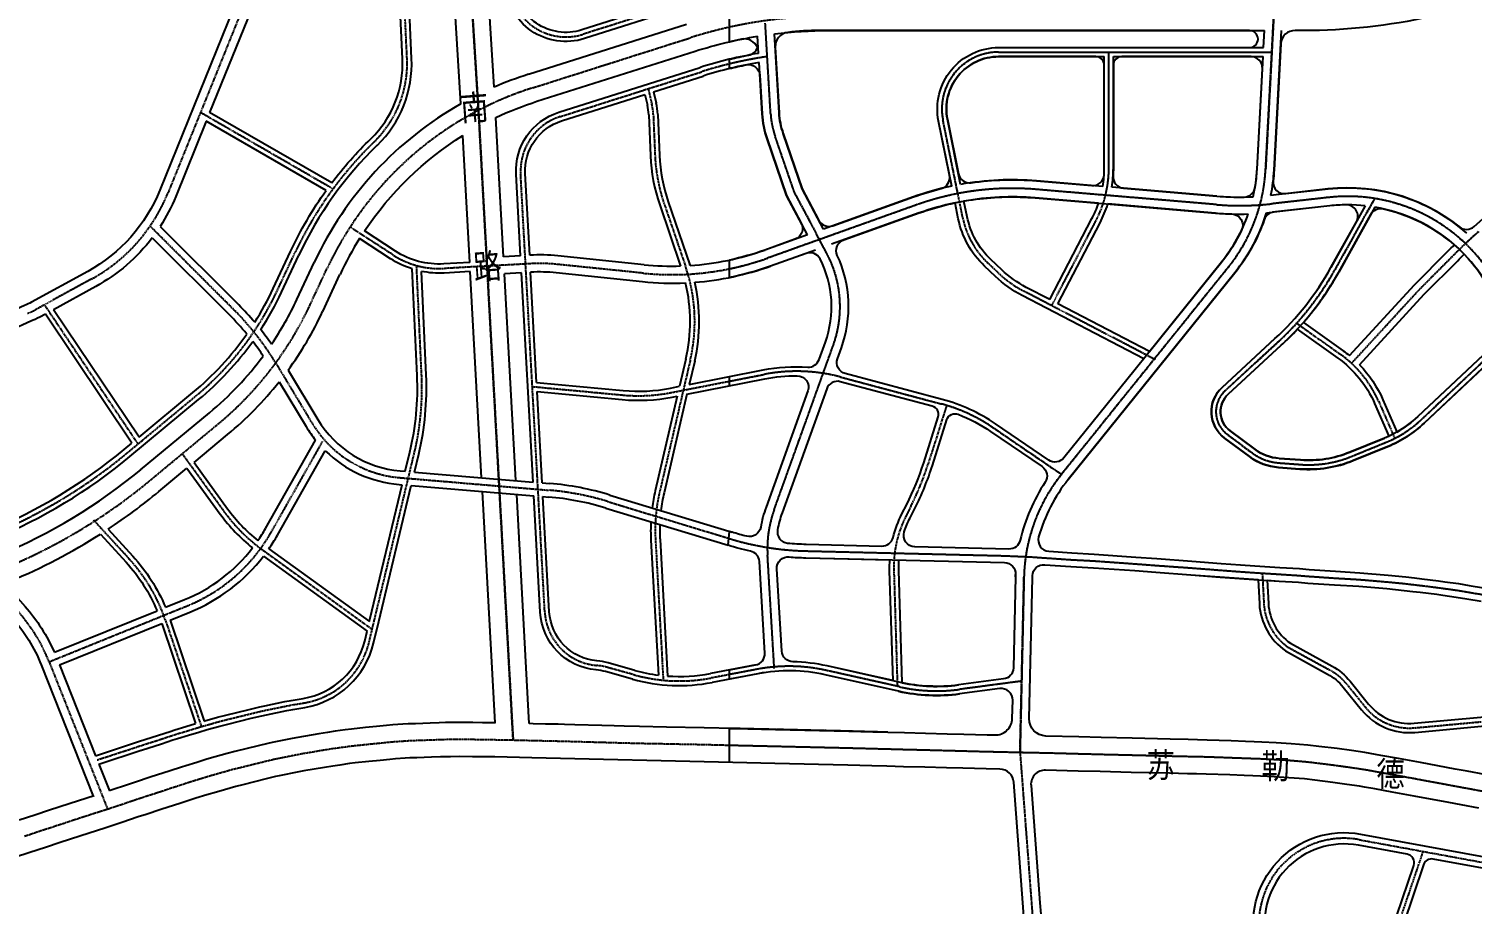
# Model space of a CAD drawing. Header units: millimetres. Extents: x 429861 to 37403537, y 4398138 to 8816131.
# Drawn here: x 442730 to 445273, y 4401367 to 4402909 of the extents above; entities that cross this region are included whole.
import ezdxf

# ---------------------------------------------------------------- set-up
doc = ezdxf.new("R2010")
doc.units = ezdxf.units.MM
doc.linetypes.add('CENTER', pattern=[2, 1.25, -0.25, 0.25, -0.25])
for name, color, linetype in [('中心线', 55, 'CENTER'), ('路名', 21, 'Continuous'), ('路网', 253, 'Continuous')]:
    doc.layers.add(name, color=color, linetype=linetype)
doc.styles.add('HZ', font='rs.shx', dxfattribs={"width": 0.8, "bigfont": 'hztxt.shx'})

msp = doc.modelspace()

# ---------------------------------------------------------------- linework, layer by layer
at = {"layer": '中心线'}
for p, q in [((443523, 4402753.8), (443445.2, 4404009.8)), ((443445.4, 4404007.5), (443523, 4402753.8)), ((443396.5, 4402856.2), (443383, 4403146.6)), ((443134.8, 4403014.2), (442975.1, 4402619.1)), ((444908.8, 4402660.9), (444926.7, 4402998.8)), ((443877.4, 4402953.3), (443706.6, 4402899.2)), ((444036.9, 4402759.8), (444027.5, 4402919)), ((443617.9, 4402804.9), (443896.4, 4402893.3)), ((444438.5, 4402867.8), (444919.7, 4402867.8)), ((444632.6, 4402663.2), (444632.6, 4402867.8)), ((443666.2, 4402754.1), (443915.5, 4402833.2)), ((443821.3, 4402803.3), (443827.6, 4402776.3)), ((443266, 4402626.8), (443032.6, 4402761.4)), ((443583.4, 4401655.7), (443523, 4402753.8)), ((443523, 4402753.8), (443583.4, 4401655.7)), ((443830.2, 4402757.8), (443833.3, 4402685.6)), ((444375.3, 4402576), (444340.5, 4402747.9)), ((444078.7, 4402621.2), (444044.8, 4402719.9)), ((443605.3, 4402494.6), (443596.6, 4402653.3)), ((444821.6, 4402599.3), (444504, 4402626)), ((443849.1, 4402601.5), (443887.1, 4402490.4)), ((444293.8, 4402598.7), (444031.6, 4402505)), ((444135.9, 4402513.3), (444078.7, 4402621.2)), ((445020.3, 4402611.9), (444919.2, 4402600.6)), ((445100.7, 4402610), (445030.8, 4402484.4)), ((442944, 4402561.4), (443091.5, 4402414.1)), ((443371.7, 4402510.7), (443296.1, 4402559.7)), ((444532.1, 4402421.2), (444610.1, 4402570.9)), ((443168.2, 4402448.3), (443198.7, 4402513.6)), ((444438.4, 4402478.6), (444419.2, 4402496.8)), ((445179.6, 4402449.6), (445238.5, 4402508.8)), ((443225.2, 4402421.6), (443255.7, 4402486.9)), ((443422.2, 4402298.7), (443413.3, 4402491.9)), ((443537.4, 4402490.9), (443461.6, 4402486.7)), ((443613.7, 4402495.1), (443537.4, 4402490.9)), ((443627.2, 4402097.9), (443605.3, 4402494.6)), ((443812.6, 4402478.5), (443660.8, 4402494)), ((444549.5, 4402124.5), (444842.8, 4402488.6)), ((442841.2, 4402468.5), (442742.2, 4402414.2)), ((444715.1, 4402325.9), (444483.6, 4402446.4)), ((445060.1, 4402319.7), (445179.6, 4402449.6)), ((442922.7, 4402177.9), (442758, 4402422.9)), ((445182.7, 4402220.2), (445373.6, 4402399.8)), ((444963.5, 4402390.4), (445040.7, 4402335.4)), ((444042.9, 4402061.3), (444147.4, 4402351.9)), ((444930.7, 4402357.3), (444837.4, 4402271.3)), ((443166.2, 4402318.6), (443229.1, 4402214.4)), ((443895.4, 4402325.5), (443841.4, 4402093.3)), ((443861.9, 4402268.2), (444025.1, 4402300.1)), ((444160, 4402295.6), (444337.1, 4402248.4)), ((443617.2, 4402278.8), (443776.3, 4402263.9)), ((442903.1, 4402161.6), (443024.2, 4402262)), ((444347, 4402245.6), (444314.2, 4402142.2)), ((445108.1, 4402252.4), (445136.2, 4402187.6)), ((442943.3, 4402113.1), (443064.4, 4402213.5)), ((444428.8, 4402206.4), (444549.3, 4402124.2)), ((444841.4, 4402194.4), (444884.9, 4402162)), ((443157.7, 4402022.9), (443247.8, 4402182)), ((445060.3, 4402155.9), (445121.3, 4402180.8)), ((443000.4, 4402160.5), (443074, 4402058.9)), ((443338.8, 4401866.6), (443409.3, 4402161.6)), ((444932, 4402144.4), (444969.7, 4402141.6)), ((443383.6, 4402118.4), (443646.6, 4402096.2)), ((443639.1, 4401881.9), (443627.2, 4402097.9)), ((443750.4, 4402076.3), (443965.4, 4402010.8)), ((444283.8, 4402067.7), (444275.4, 4402051)), ((442844, 4402044.1), (442907.5, 4401974.8)), ((443141.1, 4401991.9), (443335.2, 4401851.5)), ((443834.1, 4402008.7), (443847.8, 4401761.6)), ((444099, 4401989.3), (444450.7, 4401980.8)), ((444043.4, 4401782.3), (444031.5, 4401981.6)), ((444450.7, 4401980.8), (444459.8, 4401980.4)), ((444459.8, 4401980.4), (444473.3, 4401979.8)), ((444473.3, 4401979.8), (444500.6, 4401978.5)), ((444500.6, 4401978.5), (444515.4, 4401977.4)), ((444515.4, 4401977.4), (444566.6, 4401973.9)), ((444566.6, 4401973.9), (444606.3, 4401971.8)), ((444606.3, 4401971.8), (444679.2, 4401966.6)), ((444679.2, 4401966.6), (444716.2, 4401963.8)), ((444716.2, 4401963.8), (444778.2, 4401959.4)), ((444254, 4401954.7), (444260.2, 4401750.6)), ((444476.2, 4401634.2), (444483.2, 4401943.1)), ((444778.2, 4401959.4), (444829.8, 4401955.4)), ((444829.8, 4401955.4), (444863.5, 4401952.9)), ((444863.5, 4401952.9), (444888.9, 4401951.1)), ((444888.9, 4401951.1), (444933.4, 4401948.3)), ((444902.8, 4401950.3), (444905.8, 4401896.3)), ((444933.4, 4401948.3), (444967.4, 4401946.1)), ((444967.4, 4401946.1), (444984.3, 4401944.7)), ((444984.3, 4401944.7), (445031, 4401941.5)), ((445031, 4401941.5), (445073.7, 4401939)), ((445073.7, 4401939), (445123.6, 4401934.8)), ((445123.6, 4401934.8), (445154.3, 4401931.8)), ((445154.3, 4401931.8), (445169.4, 4401930)), ((445169.4, 4401930), (445182.3, 4401928.5)), ((445182.3, 4401928.5), (445211.8, 4401924.8)), ((445211.8, 4401924.8), (445222.9, 4401923.3)), ((445222.9, 4401923.3), (445246.5, 4401920)), ((445246.5, 4401920), (445265.3, 4401916.9)), ((445265.3, 4401916.9), (445290.3, 4401912.6)), ((442766, 4401794.1), (443009.3, 4401892.7)), ((442970.6, 4401868.2), (443034.2, 4401680)), ((443329.7, 4401828.7), (443338.8, 4401866.6)), ((444948.2, 4401820), (445022, 4401779.5)), ((442766, 4401794.1), (442869.1, 4401534.4)), ((443795.8, 4401771.3), (443748.4, 4401784.5)), ((444013.1, 4401780.9), (443932.4, 4401765.6)), ((444264, 4401750.1), (444134.7, 4401779)), ((444479, 4401760), (444368.8, 4401745.4)), ((445051.6, 4401754.7), (445084.1, 4401714.5)), ((443138.7, 4401707), (443147.4, 4401708.8)), ((443147.4, 4401708.8), (443182.9, 4401716.1)), ((443182.9, 4401716.1), (443193.8, 4401718.1)), ((443193.8, 4401718.1), (443215, 4401721.7)), ((443042.3, 4401682.3), (443064.4, 4401688.6)), ((443064.4, 4401688.6), (443079.1, 4401692.3)), ((443079.1, 4401692.3), (443120.2, 4401702.4)), ((443120.2, 4401702.4), (443138.7, 4401707)), ((445171, 4401677.8), (445288.5, 4401688.5)), ((442926.1, 4401645.9), (442961.5, 4401657.4)), ((442961.5, 4401657.4), (442981.7, 4401664)), ((442981.7, 4401664), (442990, 4401666.6)), ((442990, 4401666.6), (443009.1, 4401672.4)), ((443009.1, 4401672.4), (443027.2, 4401678)), ((443027.2, 4401678), (443042.3, 4401682.3)), ((442850.7, 4401621.3), (442926, 4401645.9)), ((443246.2, 4401637.7), (443209.3, 4401631.5)), ((443261.2, 4401640.2), (443246.2, 4401637.7)), ((443273.8, 4401642), (443261.2, 4401640.2)), ((443291.4, 4401644.4), (443273.8, 4401642)), ((443301.9, 4401645.7), (443291.4, 4401644.4)), ((443326.4, 4401648.2), (443301.9, 4401645.7)), ((443345.9, 4401650.2), (443326.4, 4401648.2)), ((443363.3, 4401651.9), (443345.9, 4401650.2)), ((443373.8, 4401652.9), (443363.3, 4401651.9)), ((443391.1, 4401654.1), (443373.8, 4401652.9)), ((443399.8, 4401654.7), (443391.1, 4401654.1)), ((443412.4, 4401655.2), (443399.8, 4401654.7)), ((443438.5, 4401656.1), (443412.4, 4401655.2)), ((443454.3, 4401656.6), (443438.5, 4401656.1)), ((443464.7, 4401657), (443454.3, 4401656.6)), ((443473.1, 4401657), (443464.7, 4401657)), ((443488.8, 4401657.1), (443473.1, 4401657)), ((443512.1, 4401657), (443488.8, 4401657.1)), ((443529.1, 4401656.8), (443512.1, 4401657)), ((443551.9, 4401656.4), (443529.1, 4401656.8)), ((443583.4, 4401655.8), (443551.9, 4401656.4)), ((443618.2, 4401655), (443583.4, 4401655.8)), ((443639.7, 4401654.5), (443618.2, 4401655)), ((443661.8, 4401654), (443639.7, 4401654.5)), ((443673, 4401653.7), (443661.8, 4401654)), ((443691.4, 4401653.2), (443673, 4401653.7)), ((443739, 4401651.9), (443691.4, 4401653.2)), ((443760.6, 4401651.3), (443739, 4401651.9)), ((443778.2, 4401650.8), (443760.6, 4401651.3)), ((443805.1, 4401650.1), (443778.2, 4401650.8)), ((443853.3, 4401649.2), (443805.1, 4401650.1)), ((443919, 4401647.9), (443853.3, 4401649.2)), ((443971.3, 4401646.6), (443919, 4401647.9)), ((444044.9, 4401644.9), (443971.3, 4401646.6)), ((444173.7, 4401641.9), (444044.9, 4401644.9)), ((444216.2, 4401640.8), (444173.7, 4401641.9)), ((444242.7, 4401640.1), (444216.2, 4401640.8)), ((444271.8, 4401639.3), (444242.7, 4401640.1)), ((444309.1, 4401638.4), (444271.8, 4401639.3)), ((444347.3, 4401637.4), (444309.1, 4401638.4)), ((444376.4, 4401636.6), (444347.3, 4401637.4)), ((444417.3, 4401635.5), (444376.4, 4401636.6)), ((444476.2, 4401634.2), (444417.3, 4401635.5)), ((444496.6, 4401633.7), (444476.2, 4401634.2)), ((444521.4, 4401633.3), (444496.6, 4401633.7)), ((444579.3, 4401631.7), (444521.4, 4401633.3)), ((443100.2, 4401606.8), (443087.1, 4401603.6)), ((443141.3, 4401617), (443100.2, 4401606.8)), ((443158.1, 4401621.1), (443141.3, 4401617)), ((443165.1, 4401622.6), (443158.1, 4401621.1)), ((443200, 4401629.7), (443165.1, 4401622.6)), ((443209.3, 4401631.5), (443200, 4401629.7)), ((444618.2, 4401630.7), (444579.3, 4401631.7)), ((444672.9, 4401629.4), (444618.2, 4401630.7)), ((444740.2, 4401627.7), (444672.9, 4401629.4)), ((444771.8, 4401627), (444740.2, 4401627.7)), ((444787.9, 4401626.8), (444771.8, 4401627)), ((444805.1, 4401626.3), (444787.9, 4401626.8)), ((444846.8, 4401624.8), (444805.1, 4401626.3)), ((444872.4, 4401623.9), (444846.8, 4401624.8)), ((444887.4, 4401623.3), (444872.4, 4401623.9)), ((444900.9, 4401622.9), (444887.4, 4401623.3)), ((444925.7, 4401621.6), (444900.9, 4401622.9)), ((444951.7, 4401620), (444925.7, 4401621.6)), ((444980.3, 4401617.6), (444951.7, 4401620)), ((444999, 4401615.4), (444980.3, 4401617.6)), ((445031, 4401611.4), (444999, 4401615.4)), ((445055.9, 4401608), (445031, 4401611.4)), ((445078.7, 4401604.7), (445055.9, 4401608)), ((443015.9, 4401582.5), (443008.2, 4401580.1)), ((443034.9, 4401588.3), (443015.9, 4401582.5)), ((443052.2, 4401593.6), (443034.9, 4401588.3)), ((443066.5, 4401597.7), (443052.2, 4401593.6)), ((443087.1, 4401603.6), (443066.5, 4401597.7)), ((445087.9, 4401603.1), (445078.7, 4401604.7)), ((445106.3, 4401599.8), (445087.9, 4401603.1)), ((445137.4, 4401594.3), (445106.3, 4401599.8)), ((445176.1, 4401587.1), (445137.4, 4401594.3)), ((445237.3, 4401575.7), (445176.2, 4401587.1)), ((442953.3, 4401562.2), (442927.7, 4401553.8)), ((442988.7, 4401573.8), (442953.3, 4401562.2)), ((443008.2, 4401580.1), (442988.7, 4401573.8)), ((445258.6, 4401571.8), (445237.3, 4401575.7)), ((445289.8, 4401566), (445258.6, 4401571.8)), ((442885, 4401539.5), (442854.8, 4401529.8)), ((442913.7, 4401549.2), (442885, 4401539.5)), ((442927.7, 4401553.8), (442913.7, 4401549.2)), ((442810.9, 4401515.6), (442776.2, 4401504.2)), ((442827.2, 4401520.9), (442810.9, 4401515.6)), ((442854.8, 4401529.8), (442827.2, 4401520.9)), ((442750.2, 4401495.7), (442722.5, 4401486.5)), ((442776.2, 4401504.2), (442750.2, 4401495.7))]:
    msp.add_line(p, q, dxfattribs=at)
at = {"layer": '中心线', "ltscale": 2}
for p, q in [((444926.7, 4402998.8), (444908.8, 4402660.9)), ((444036.9, 4402759.8), (444027.5, 4402919)), ((444438.5, 4402867.8), (444919.7, 4402867.8)), ((444632.6, 4402663.2), (444632.6, 4402867.8)), ((444366.7, 4402618.6), (444340.5, 4402747.9)), ((444078.7, 4402621.2), (444044.8, 4402719.9)), ((444821.6, 4402599.3), (444504, 4402626)), ((444293.8, 4402598.7), (444031.6, 4402505)), ((444135.9, 4402513.3), (444078.7, 4402621.2)), ((445020.3, 4402611.9), (444919.2, 4402600.6)), ((445100.7, 4402610), (445030.8, 4402484.4)), ((444842.8, 4402488.6), (444549.5, 4402124.5)), ((445182.7, 4402220.2), (445373.6, 4402399.8)), ((444042.9, 4402061.3), (444147.4, 4402351.9)), ((444930.7, 4402357.3), (444837.4, 4402271.3)), ((443964.6, 4402288.3), (444025.1, 4402300.1)), ((444160, 4402295.6), (444337.1, 4402248.4)), ((444428.8, 4402206.4), (444549.3, 4402124.2)), ((444841.4, 4402194.4), (444884.9, 4402162)), ((445060.3, 4402155.9), (445121.3, 4402180.8)), ((444932, 4402144.4), (444969.7, 4402141.6)), ((443964.6, 4402011), (443965.4, 4402010.8)), ((444099, 4401989.3), (444450.7, 4401980.8)), ((444043.4, 4401782.3), (444031.5, 4401981.6)), ((444450.7, 4401980.8), (444459.8, 4401980.4)), ((444459.8, 4401980.4), (444473.3, 4401979.8)), ((444473.3, 4401979.8), (444500.6, 4401978.5)), ((444500.6, 4401978.5), (444515.4, 4401977.4)), ((444515.4, 4401977.4), (444566.6, 4401973.9)), ((444566.6, 4401973.9), (444606.3, 4401971.8)), ((444606.3, 4401971.8), (444679.2, 4401966.6)), ((444679.2, 4401966.6), (444716.2, 4401963.8)), ((444716.2, 4401963.8), (444778.2, 4401959.4)), ((444483.2, 4401943.1), (444476.2, 4401634.2)), ((444778.2, 4401959.4), (444829.8, 4401955.4)), ((444829.8, 4401955.4), (444863.5, 4401952.9)), ((444863.5, 4401952.9), (444888.9, 4401951.1)), ((444888.9, 4401951.1), (444933.4, 4401948.3)), ((444933.4, 4401948.3), (444967.4, 4401946.1)), ((444967.4, 4401946.1), (444984.3, 4401944.7)), ((444984.3, 4401944.7), (445031, 4401941.5)), ((445031, 4401941.5), (445073.7, 4401939)), ((445073.7, 4401939), (445123.6, 4401934.8)), ((445123.6, 4401934.8), (445154.3, 4401931.8)), ((445154.3, 4401931.8), (445169.4, 4401930)), ((445169.4, 4401930), (445182.3, 4401928.5)), ((445182.3, 4401928.5), (445211.8, 4401924.8)), ((445211.8, 4401924.8), (445222.9, 4401923.3)), ((445222.9, 4401923.3), (445246.5, 4401920)), ((445246.5, 4401920), (445265.3, 4401916.9)), ((445265.3, 4401916.9), (445290.3, 4401912.6)), ((444013.1, 4401780.9), (443964.6, 4401771.7)), ((444264, 4401750.1), (444134.7, 4401779)), ((444479, 4401760), (444368.8, 4401745.4)), ((443972, 4401676.6), (443964.6, 4401676.8)), ((444045.6, 4401674.9), (443972, 4401676.6)), ((444174.5, 4401671.9), (444045.6, 4401674.9)), ((444217, 4401670.7), (444174.5, 4401671.9)), ((444243.5, 4401670.1), (444217, 4401670.7)), ((443971.3, 4401646.6), (443964.6, 4401646.7)), ((444044.9, 4401644.9), (443971.3, 4401646.6)), ((444173.7, 4401641.9), (444044.9, 4401644.9)), ((444216.2, 4401640.8), (444173.7, 4401641.9)), ((444242.7, 4401640.1), (444216.2, 4401640.8)), ((444271.8, 4401639.3), (444242.7, 4401640.1)), ((444309.1, 4401638.4), (444271.8, 4401639.3)), ((444347.3, 4401637.4), (444309.1, 4401638.4)), ((444376.4, 4401636.6), (444347.3, 4401637.4)), ((444417.3, 4401635.5), (444376.4, 4401636.6)), ((444496.6, 4401633.7), (444417.3, 4401635.5)), ((444476.2, 4401634.2), (444483.1, 4401543.7)), ((444521.4, 4401633.3), (444496.6, 4401633.7)), ((444579.3, 4401631.7), (444521.4, 4401633.3)), ((444618.2, 4401630.7), (444579.3, 4401631.7)), ((444672.9, 4401629.4), (444618.2, 4401630.7)), ((444740.2, 4401627.7), (444672.9, 4401629.4)), ((444771.8, 4401627), (444740.2, 4401627.7)), ((444787.9, 4401626.8), (444771.8, 4401627)), ((444805.1, 4401626.3), (444787.9, 4401626.8)), ((444846.8, 4401624.8), (444805.1, 4401626.3)), ((444872.4, 4401623.9), (444846.8, 4401624.8)), ((444887.4, 4401623.3), (444872.4, 4401623.9)), ((444900.9, 4401622.9), (444887.4, 4401623.3)), ((444925.7, 4401621.6), (444900.9, 4401622.9)), ((444951.7, 4401620), (444925.7, 4401621.6)), ((444980.3, 4401617.6), (444951.7, 4401620)), ((444999, 4401615.4), (444980.3, 4401617.6)), ((445031, 4401611.4), (444999, 4401615.4)), ((445055.9, 4401608), (445031, 4401611.4)), ((445078.7, 4401604.7), (445055.9, 4401608)), ((445087.9, 4401603.1), (445078.7, 4401604.7)), ((445106.3, 4401599.8), (445087.9, 4401603.1)), ((445137.4, 4401594.3), (445106.3, 4401599.8)), ((445176.1, 4401587.1), (445137.4, 4401594.3)), ((445237.3, 4401575.7), (445176.1, 4401587.1)), ((445258.6, 4401571.8), (445237.3, 4401575.7)), ((445289.8, 4401566), (445258.6, 4401571.8)), ((444483.1, 4401543.7), (444499.6, 4401327.5)), ((445074, 4401480.8), (445441.2, 4401413.3)), ((445119.1, 4401261.6), (445186.4, 4401460.1))]:
    msp.add_line(p, q, dxfattribs=at)
at = {"layer": '中心线'}
for centre, radius, start, end in [((443676.4, 4402994.5), 100, 183.5426, 287.6065), ((444138.4, 4402130.8), 800, 90, 107.6065), ((443204.7, 4402847.3), 192, 314.0699, 2.6471), ((444138.4, 4402130.8), 737, 98.3784, 107.6065), ((444438.5, 4402767.8), 100, 90, 191.4375), ((443799.4, 4402233), 600, 107.6065, 154.9646), ((443730.3, 4402753.6), 100, 2.4578, 13.177), ((443696.5, 4402658.8), 100, 107.6065, 183.1505), ((444186.6, 4402768.6), 150, 183.3692, 198.961), ((443799.4, 4402233), 663, 134.0699, 154.9646), ((444133, 4402698.4), 300, 182.4578, 198.8589), ((444432.6, 4402663.2), 200, 332.5024, 0), ((444609.2, 4402676.8), 300, 321.1442, 356.9739), ((444462, 4402127.8), 500, 85.1803, 109.6577), ((442696.9, 4402731.5), 300, 298.7478, 337.9858), ((444863.6, 4403097.5), 500, 265.1803, 276.3767), ((445053.6, 4402313.7), 300, 29.2514, 96.3767), ((444522.3, 4402605.7), 150, 191.4375, 226.5674), ((445947.5, 4401803.5), 1000, 131.5708, 135.1501), ((443453.4, 4402636.5), 150, 237.0034, 273.1505), ((443863.4, 4402975.9), 500, 264.1602, 289.6577), ((443959.2, 4402419.6), 200, 340.2178, 27.9485), ((443630.2, 4402195.6), 300, 84.1602, 93.1505), ((443603.2, 4402393.4), 300, 346.914, 18.8589), ((444575.9, 4402623.8), 200, 226.5674, 242.5024), ((444585.1, 4402732.3), 510, 312.6681, 330.9108), ((442681.6, 4402675.5), 537, 309.6436, 334.9646), ((442681.6, 4402675.5), 600, 309.6436, 334.9646), ((442694.1, 4402501.8), 100, 289.8887, 298.7478), ((442738.1, 4402060.4), 500, 31.0925, 45.0236), ((444924.7, 4402172.5), 200, 23.5223, 54.5422), ((442930.8, 4402276), 492, 346.5548, 2.6471), ((444082.7, 4402005.7), 300, 75.0717, 101.0775), ((443804.2, 4402562.6), 300, 264.6651, 281.0775), ((444871.3, 4402234.5), 50, 132.6681, 233.3055), ((444259.8, 4401958.5), 300, 55.7142, 75.0717), ((445045.7, 4402365.9), 200, 292.2086, 313.2458), ((443400.4, 4402317.7), 200, 211.0925, 265.1914), ((442305.3, 4402883.1), 937, 292.5419, 309.6436), ((443837.6, 4402293.2), 500, 333.1849, 342.4152), ((444938.7, 4402234.2), 90, 233.3055, 265.7128), ((444984.7, 4402341), 200, 265.7128, 292.2086), ((444783.1, 4401936.3), 300, 141.1442, 178.6914), ((442305.3, 4402883.1), 1000, 292.5419, 309.6436), ((443604.7, 4401598), 500, 73.0597, 85.1914), ((444133.6, 4402025.3), 300, 166.914, 183.1729), ((443316.9, 4402235), 300, 215.938, 234.1156), ((444231.1, 4401993.6), 200, 160.2178, 183.4267), ((444453.9, 4401960.8), 200, 153.1849, 181.7548), ((442896.6, 4402170.7), 300, 292.0576, 330.4799), ((444111.1, 4402489.1), 500, 253.0597, 268.6148), ((442686.4, 4401772.1), 300, 18.6726, 42.4967), ((444933.1, 4401944.8), 3.5, 86.3125, 86.3186), ((445005.6, 4401901.8), 100, 183.1821, 234.9361), ((442487.2, 4401683.5), 300, 21.6393, 41.3711), ((443738.9, 4401887.4), 100, 183.1505, 265.0275), ((443191.6, 4401861.7), 142, 279.4713, 346.5592), ((443721.6, 4401688.1), 100, 74.432, 85.0275), ((444069.2, 4401486.2), 300, 77.3907, 100.7756), ((443876.3, 4402060.3), 300, 254.432, 280.7756), ((444973.9, 4401691.8), 100, 38.9479, 61.2477), ((444329.5, 4402042.8), 300, 257.3907, 277.5333), ((445161.9, 4401777.4), 100, 218.9479, 275.226), ((442992.4, 4401562.6), 99.7, 108.0302, 108.0421), ((442957, 4401551), 99.8, 108.0421, 108.0994), ((443672.2, 4401623.7), 30, 88.4228, 88.4647), ((443759.8, 4401621.3), 30, 88.3082, 88.3442), ((444216.5, 4401652.5), 11.8, 268.5045, 268.5194), ((444243, 4401653.7), 13.6, 268.5197, 268.5217), ((444346.5, 4401607.4), 30, 88.4899, 88.5216), ((444375.6, 4401606.6), 30, 88.4824, 88.4899), ((445170.7, 4401557.6), 30, 79.4486, 79.4998), ((442962.6, 4401533.7), 30, 108.0421, 108.0994), ((442998, 4401545.2), 30, 108.0302, 108.0421), ((445260.7, 4401583.3), 11.7, 259.517, 259.5261)]:
    msp.add_arc(centre, radius, start, end, dxfattribs=at)
at = {"layer": '中心线', "ltscale": 2}
for centre, radius, start, end in [((444138.4, 4402130.8), 737, 98.3784, 103.6371), ((444438.5, 4402767.8), 100, 90, 191.4375), ((444186.6, 4402768.6), 150, 183.3692, 198.961), ((444432.6, 4402663.2), 200, 346.2534, 360), ((444609.2, 4402676.8), 300, 321.1442, 356.9739), ((444462, 4402127.8), 500, 85.1803, 109.6577), ((444863.6, 4403097.5), 500, 265.1803, 276.3767), ((445053.6, 4402313.7), 300, 29.2514, 96.3767), ((445947.5, 4401803.5), 1000, 131.5708, 133.359), ((443863.4, 4402975.9), 500, 281.6767, 289.6577), ((443959.2, 4402419.6), 200, 340.2178, 27.9485), ((444585.1, 4402732.3), 510, 312.6681, 330.9108), ((444082.7, 4402005.7), 300, 75.0717, 101.0775), ((444871.3, 4402234.5), 50, 132.6681, 233.3055), ((444259.8, 4401958.5), 300, 55.7142, 75.0717), ((445045.7, 4402365.9), 200, 292.2086, 313.2458), ((444938.7, 4402234.2), 90, 233.3055, 265.7128), ((444984.7, 4402341), 200, 265.7128, 292.2086), ((444783.1, 4401936.3), 300, 141.1442, 178.6914), ((444231.1, 4401993.6), 200, 160.2178, 183.4267), ((444111.1, 4402489.1), 500, 253.0597, 268.6148), ((444933.1, 4401944.8), 3.5, 86.3126, 86.3187), ((444069.2, 4401486.2), 300, 77.3907, 100.7756), ((444329.5, 4402042.8), 300, 257.3907, 277.5333), ((444216.5, 4401652.5), 11.8, 268.5045, 268.5194), ((444243, 4401651.8), 11.8, 268.5195, 268.5218), ((444347, 4401625.6), 11.7, 88.4899, 88.5216), ((444376.1, 4401624.9), 11.8, 88.4824, 88.4899), ((445174, 4401575.5), 11.8, 79.4486, 79.4998), ((445260.7, 4401583.3), 11.8, 259.5169, 259.5261), ((445046.9, 4401333.3), 150, 79.5928, 194.7577)]:
    msp.add_arc(centre, radius, start, end, dxfattribs=at)
at = {"layer": '路网'}
for p, q in [((443404.5, 4402856.5), (443391.7, 4403132.4)), ((443610.3, 4402828.7), (443888.8, 4402917.1)), ((444923.8, 4402660.1), (444936.8, 4402905.8)), ((444893.8, 4402661.7), (444904.3, 4402859.8)), ((443815.5, 4402793.1), (443819.8, 4402774.5)), ((443830.8, 4402798), (443835.4, 4402778.2)), ((443822.2, 4402757.5), (443825.3, 4402685.2)), ((443838.2, 4402758.2), (443841.3, 4402685.9)), ((444822.9, 4402614.2), (444637.9, 4402629.8)), ((445018.7, 4402626.8), (444917.5, 4402615.5)), ((443841.5, 4402598.9), (443878.3, 4402491.1)), ((443856.7, 4402604.1), (443894.6, 4402492.9)), ((444820.4, 4402584.3), (444630.9, 4402600.3)), ((445022, 4402597), (444920.8, 4402585.7)), ((445084.3, 4402597.1), (445023.8, 4402488.3)), ((445101.3, 4402594.7), (445037.7, 4402480.5)), ((442961.6, 4402560.8), (443100, 4402422.6)), ((442947.7, 4402540.8), (443083, 4402405.6)), ((444101.6, 4402545.9), (444026.6, 4402519.1)), ((443175.4, 4402444.9), (443205.9, 4402510.2)), ((443202.6, 4402432.2), (443233.1, 4402497.5)), ((443596.5, 4402509.2), (443566.6, 4402507.5)), ((443612.9, 4402510.1), (443612.5, 4402510.1)), ((443814.1, 4402493.4), (443662.3, 4402508.9)), ((444115.8, 4402519.2), (444036.7, 4402490.9)), ((444704.3, 4402340.6), (444831.2, 4402498)), ((443247.9, 4402411), (443278.4, 4402476.3)), ((443598.2, 4402479.2), (443568.2, 4402477.6)), ((443614.6, 4402480.1), (443614.2, 4402480.1)), ((443811, 4402463.5), (443659.2, 4402479.1)), ((444561.2, 4402115.1), (444854.5, 4402479.2)), ((445177.2, 4402226.1), (445342.4, 4402381.4)), ((444925.3, 4402363.2), (444832, 4402277.2)), ((444936.2, 4402351.5), (444842.8, 4402265.4)), ((445188.2, 4402214.4), (445350.4, 4402367)), ((443887.6, 4402327.3), (443876.4, 4402279.2)), ((443903.2, 4402323.7), (443893.6, 4402282.6)), ((443186.9, 4402307.6), (443239.4, 4402220.6)), ((443171.2, 4402287.1), (443218.8, 4402208.2)), ((442908.2, 4402155.5), (443029.3, 4402255.8)), ((442927.3, 4402132.4), (443048.5, 4402232.7)), ((443021.3, 4402145.3), (443080.4, 4402194.2)), ((444846.2, 4402200.9), (444889.7, 4402168.4)), ((443147.2, 4402028.8), (443235.4, 4402184.5)), ((444836.6, 4402188), (444880.2, 4402155.6)), ((445057.3, 4402163.3), (445118.2, 4402188.2)), ((445063.3, 4402148.5), (445124.3, 4402173.3)), ((443021.3, 4402145.3), (443080.5, 4402063.6)), ((443168.1, 4402017), (443252.4, 4402165.8)), ((444932.6, 4402152.4), (444970.3, 4402149.6)), ((443008.9, 4402135.1), (443067.5, 4402054.2)), ((443384.6, 4402130.3), (443393.4, 4402129.6)), ((444931.4, 4402136.4), (444969.1, 4402133.6)), ((443634.6, 4402109.3), (443647.6, 4402108.2)), ((443635.9, 4402085.1), (443645.6, 4402084.3)), ((443746.9, 4402064.8), (443961.9, 4401999.3)), ((443753.9, 4402087.8), (443968.9, 4402022.3)), ((443153.1, 4401993.1), (443330.2, 4401865)), ((443143.7, 4401980.2), (443326.1, 4401848.2)), ((444098.7, 4401977.3), (444246.3, 4401973.7)), ((442970.9, 4401890.1), (443004.8, 4401903.8)), ((442979.2, 4401867.5), (443013.8, 4401881.5)), ((444011.6, 4401788.8), (443930.9, 4401773.4)), ((444251.9, 4401760.9), (444136.5, 4401786.8)), ((444014.6, 4401773.1), (443933.9, 4401757.7)), ((444262.2, 4401742.2), (444133, 4401771.2))]:
    msp.add_line(p, q, dxfattribs=at)
for points in [[(443467.1, 4403170.2), (443298.7, 4403153.2, 0.278371), (443120.9, 4403019.9), (442961.2, 4402624.7, -0.172901), (442834, 4402481.6), (442735, 4402427.3, -0.040385), (442722.5, 4402421.7), (442577.2, 4402355.5, 0.254216), (442511.2, 4402267.7), (442496.1, 4402166.2, 0.220819), (442523.6, 4402073.3), (442623.7, 4401959.7)], [(444013.1, 4402976.5, 0.040088), (443879.8, 4402945.7), (443709.1, 4402891.5, -0.488078), (443568.6, 4402987.8), (443558.6, 4403149.3)], [(443843.4, 4402950.9), (443704.2, 4402906.8, -0.488078), (443584.6, 4402988.8), (443574.5, 4403150.9)], [(443375.8, 4403130.8), (443301.7, 4403123.3, 0.278371), (443148.8, 4403008.6), (443048.8, 4402761.3)], [(443263.8, 4402637.3, -0.038756), (443332.7, 4402715.1, 0.215191), (443388.5, 4402855.8), (443375.8, 4403130.8)], [(444043.7, 4402899.9, -0.030641), (444138.4, 4402905.8), (444906.7, 4402905.8)], [(443553.1, 4402752.6, -0.033842), (443625.4, 4402781.1), (443904, 4402869.4, -0.036496), (444013.9, 4402895.7)], [(444130.2, 4402556.1), (444092.5, 4402627.2), (444059, 4402724.7, -0.068137), (444051.9, 4402760.7), (444043.7, 4402899.9)], [(444355.9, 4402631.8), (444332.7, 4402746.3, -0.473966), (444438.5, 4402875.8), (444905.1, 4402875.8)], [(444371.6, 4402634.8), (444348.4, 4402749.5, -0.473966), (444438.5, 4402859.8), (444624.6, 4402859.8)], [(444622, 4402631.1, 0.041958), (444624.6, 4402663.2), (444624.6, 4402859.8)], [(444637.9, 4402629.8, 0.040344), (444640.6, 4402663.2), (444640.6, 4402859.8)], [(443596.5, 4402509.2), (443588.6, 4402652.9, -0.342103), (443663.8, 4402761.8), (443913, 4402840.9)], [(444101.6, 4402545.9), (444064.9, 4402615.3), (444030.6, 4402715, -0.068137), (444021.9, 4402758.9), (444016.6, 4402849.5)], [(443612.5, 4402510.1), (443604.6, 4402653.8, -0.342103), (443668.6, 4402746.5), (443815.5, 4402793.1)], [(443042.7, 4402746.4), (442989, 4402613.4, -0.047207), (442961.6, 4402560.8)], [(443321.5, 4402552.8, -0.106065), (443494.8, 4402720.7, -0.106065)], [(443128.2, 4402392, 0.032195), (443160.9, 4402451.6), (443191.4, 4402516.9, -0.046468), (443254.3, 4402624.3, -0.046468)], [(444355.9, 4402631.8, 0.033901), (444288.7, 4402612.8), (444130.2, 4402556.1)], [(444622, 4402631.1), (444505.3, 4402641, 0.06524), (444371.6, 4402634.8)], [(444361.8, 4402602.3, 0.033778), (444298.8, 4402584.5), (444144.4, 4402529.4)], [(444694.1, 4402327.8), (444479.9, 4402439.3, -0.069641), (444432.9, 4402472.8), (444413.7, 4402491, -0.154495), (444367.5, 4402574.4), (444361.8, 4402602.3)], [(444614.5, 4402601.7), (444502.7, 4402611.1, 0.06488), (444377.5, 4402605.4)], [(444528.7, 4402432), (444487.3, 4402453.5, -0.069641), (444443.9, 4402484.4), (444424.7, 4402502.6, -0.154495), (444383.2, 4402577.6), (444377.5, 4402605.4)], [(444528.7, 4402432), (444603, 4402574.6, 0.038439), (444614.5, 4402601.7, 0.038439)], [(444542.9, 4402424.6), (444617.1, 4402567.2, 0.043186), (444630.9, 4402600.3, 0.05487)], [(445241.2, 4402528.3, 0.138461), (445101.3, 4402594.7)], [(443507.1, 4402497.2), (443461.2, 4402494.7, -0.159041), (443376, 4402517.4), (443321.5, 4402552.8)], [(442947.7, 4402540.8, -0.105078), (442848.4, 4402455.3), (442773.5, 4402414.2)], [(443405.6, 4402485.9, -0.067269), (443367.3, 4402504), (443312.8, 4402539.4)], [(445056.5, 4402333.5), (445171, 4402457.9), (445230, 4402517.3, -0.003885), (445241.2, 4402528.3, -0.003885)], [(445074.1, 4402317.2), (445188.3, 4402441.3), (445247.1, 4402500.3, -0.004114), (445258.6, 4402511.8, -0.004114)], [(445342.4, 4402381.4), (445302.3, 4402453, 0.064497), (445258.6, 4402511.8, 0.067854)], [(443393.4, 4402129.6), (443401.5, 4402163.4, 0.070332), (443414.3, 4402298.3), (443405.6, 4402485.9)], [(443409.5, 4402128.2), (443417.1, 4402159.7, 0.070332), (443430.2, 4402299.1), (443421.8, 4402481.7)], [(443507.9, 4402481.3), (443462.1, 4402478.7, -0.064127), (443421.8, 4402481.7, -0.064127)], [(442759.4, 4402406.5), (442749.4, 4402401, -0.037311), (442733.8, 4402393.9), (442589.7, 4402328.2, 0.254216), (442540.9, 4402263.3), (442525.8, 4402161.8, 0.220819), (442546.1, 4402093.2), (442620.9, 4402008.3)], [(442924.4, 4402189.7), (443019.1, 4402268.2, 0.066582), (443114.3, 4402371.2)], [(444964.6, 4402379.8), (445036.1, 4402328.9, -0.136183), (445100.7, 4402249.2), (445125.8, 4402191.5)], [(444975.4, 4402391.8), (445045.3, 4402342, -0.016838), (445056.5, 4402333.5)], [(445074.1, 4402317.2, -0.089892), (445115.4, 4402255.5), (445140.1, 4402198.8)], [(443624.8, 4402286.1), (443777.1, 4402271.9, 0.071735), (443860.3, 4402276), (443876.4, 4402279.2)], [(443625.7, 4402269.9), (443775.6, 4402255.9, 0.071735), (443863.4, 4402260.3), (443872.4, 4402262.1)], [(443872.4, 4402262.1), (443833.6, 4402095.1, 0.024711), (443828.2, 4402065.1)], [(443889.6, 4402265.5), (443849.2, 4402091.5, 0.027011), (443843.7, 4402060.4)], [(442620.9, 4402008.3), (442661.4, 4402025.1, 0.074759), (442898, 4402167.8), (442912, 4402179.4)], [(443252.4, 4402165.8, 0.173855), (443382.6, 4402106.4), (443387.8, 4402106)], [(442869.9, 4402027.7, 0.027125), (442959.2, 4402093.9), (443008.9, 4402135.1)], [(442853.7, 4401613.8), (442928.4, 4401638.3, -0.00025), (442928.5, 4401638.3), (442964, 4401649.8, -0.000052), (442964, 4401649.8), (442984.1, 4401656.4), (442992.4, 4401658.9), (443011.5, 4401664.8), (443029.5, 4401670.3), (443044.5, 4401674.6), (443066.5, 4401680.9), (443081, 4401684.5), (443122.1, 4401694.6), (443140.5, 4401699.2), (443149, 4401700.9), (443184.5, 4401708.2), (443195.2, 4401710.3), (443216.3, 4401713.8, 0.301384), (443337.5, 4401826.9), (443346.6, 4401864.8), (443403.9, 4402104.6)], [(443330.2, 4401865), (443331, 4401868.5, -0.000019), (443331, 4401868.5), (443387.8, 4402106)], [(443793.7, 4401763.6), (443746.3, 4401776.8, 0.046265), (443729.6, 4401779.8, -0.373273), (443631.1, 4401881.5), (443619.8, 4402086.4)], [(443798, 4401779), (443750.6, 4401792.2, 0.046265), (443730.9, 4401795.7, -0.373273), (443647.1, 4401882.3), (443635.9, 4402085.1)], [(443826, 4402040.7, 0.026336), (443826.1, 4402008.3), (443839.3, 4401770.6)], [(442687.9, 4401932.2), (442698.2, 4401936.4, 0.043572), (442856.3, 4402018.9, 0.043572)], [(442856.3, 4402018.9), (442901.6, 4401969.4, -0.087307), (442956.1, 4401884)], [(442869.9, 4402027.7), (442913.4, 4401980.2, -0.087417), (442970.9, 4401890.1)], [(443841.8, 4402035.9, 0.022893), (443842.1, 4402009.2), (443855.4, 4401769)], [(444246.3, 4401973.7, 0.023184), (444246, 4401954.4), (444251.9, 4401760.9)], [(444262.3, 4401973.3, 0.023975), (444262, 4401954.9), (444268, 4401757.4)], [(444895.4, 4401939), (444897.8, 4401895.9, 0.230833), (444943.9, 4401813.2), (445018.1, 4401772.5, -0.09761), (445045.4, 4401749.7), (445077.9, 4401709.5, 0.250618), (445171.7, 4401669.8), (445289.2, 4401680.6, -0.103546), (445367.3, 4401671.5), (445464.6, 4401639.1)], [(444911.5, 4401937.8), (444913.7, 4401896.7, 0.228502), (444952.4, 4401826.8), (445025.8, 4401786.5, -0.09761), (445057.9, 4401759.7), (445090.3, 4401719.6, 0.250618), (445170.2, 4401685.8), (445287.7, 4401696.5, -0.103546), (445372.4, 4401686.7), (445474.3, 4401652.8)], [(442658.6, 4401920), (442701, 4401871.8, -0.08631), (442752.1, 4401788.6), (442843.7, 4401557.7)], [(442687.9, 4401932.2), (442723.6, 4401891.7, -0.076634), (442775.3, 4401810.8, -0.076634)], [(443039.3, 4401689.8), (443040.1, 4401690), (443062.4, 4401696.4), (443077.2, 4401700), (443118.3, 4401710.2), (443137, 4401714.8), (443145.8, 4401716.6), (443181.4, 4401723.9), (443192.4, 4401726), (443213.7, 4401729.6, 0.301384), (443321.9, 4401830.6), (443326.1, 4401848.2)], [(442847.8, 4401628.7), (442923.5, 4401653.5, -0.00025), (442923.6, 4401653.5), (442959, 4401665, -0.000052), (442959, 4401665), (442979.2, 4401671.6), (442987.7, 4401674.2), (443006.8, 4401680.1), (443023.9, 4401685.3)], [(443552.4, 4401686.4), (443529.5, 4401686.8), (443512.4, 4401687), (443488.8, 4401687.1), (443473, 4401687), (443464.1, 4401687), (443453.2, 4401686.6), (443437.5, 4401686.1), (443411.3, 4401685.1), (443398.2, 4401684.6), (443389.1, 4401684), (443371.5, 4401682.8), (443360.4, 4401681.8), (443342.9, 4401680), (443323.4, 4401678.1), (443298.5, 4401675.5), (443287.5, 4401674.2), (443269.7, 4401671.7), (443256.6, 4401669.8), (443241.3, 4401667.3), (443204, 4401661), (443194.2, 4401659.2), (443159, 4401651.9), (443151.5, 4401650.4), (443134.1, 4401646.1), (443093, 4401635.9), (443079.4, 4401632.6), (443058.3, 4401626.5), (443043.7, 4401622.4), (443026.1, 4401617), (443007.1, 4401611.1), (442999.2, 4401608.7), (442979.5, 4401602.3, 0.000052), (442979.5, 4401602.3), (442944, 4401590.7, 0.00025), (442944, 4401590.7), (442918.3, 4401582.3), (442904.2, 4401577.7), (442875.6, 4401568), (442872.3, 4401567)], [(444243.5, 4401670.1), (444217, 4401670.7), (444174.5, 4401671.9), (444045.6, 4401674.9), (443972, 4401676.6), (443919.7, 4401677.9), (443853.8, 4401679.2), (443805.8, 4401680.1), (443779, 4401680.8), (443761.5, 4401681.3, 0.000157), (443761.5, 4401681.3), (443739.8, 4401681.9), (443692.3, 4401683.2), (443673.8, 4401683.7, 0.000183), (443673.8, 4401683.7), (443662.6, 4401684), (443640.4, 4401684.5), (443618.9, 4401685), (443611.8, 4401685.2)], [(443616.1, 4401625.1), (443551.4, 4401626.5), (443528.6, 4401626.8), (443511.9, 4401627), (443488.8, 4401627.1), (443473.3, 4401627), (443465.2, 4401627), (443455.3, 4401626.7), (443439.6, 4401626.1), (443413.5, 4401625.2), (443401.4, 4401624.7), (443393.2, 4401624.1), (443376.2, 4401623), (443366.1, 4401622.1), (443348.9, 4401620.3), (443329.4, 4401618.4), (443305.2, 4401615.9), (443295.4, 4401614.7), (443278, 4401612.3), (443265.8, 4401610.5), (443251.2, 4401608.1), (443214.6, 4401602), (443205.9, 4401600.3), (443171.1, 4401593.2), (443164.7, 4401591.9), (443148.5, 4401587.9), (443107.4, 4401577.7), (443094.8, 4401574.6), (443074.8, 4401568.9), (443060.7, 4401564.8), (443043.7, 4401559.6), (443024.7, 4401553.8), (443017.3, 4401551.5), (442998, 4401545.2), (442962.6, 4401533.7), (442937, 4401525.3), (442923.1, 4401520.8), (442894.4, 4401511.1), (442864, 4401501.2), (442836.5, 4401492.4), (442820.2, 4401487.1), (442785.6, 4401475.7), (442759.6, 4401467.2), (442731.9, 4401458, -0.000238), (442731.9, 4401458), (442705.1, 4401449.2)]]:
    msp.add_lwpolyline(points, format="xyb", dxfattribs=at)
for points in [[(443491.5, 4402776.9), (443469, 4403140.2)], [(443549.8, 4402806), (443528.7, 4403146.3)], [(444905.1, 4402875.8), (444906.7, 4402905.8)], [(444015.6, 4402865.6), (444013.9, 4402895.7)], [(444640.6, 4402859.8), (444904.3, 4402859.8)], [(443830.8, 4402798), (443917.9, 4402825.6)], [(443263.8, 4402637.3), (443048.8, 4402761.3)], [(443566.6, 4402507.5), (443553.1, 4402752.6)], [(443254.3, 4402624.3), (443042.7, 4402746.4)], [(443507.1, 4402497.2), (443494.8, 4402720.7)], [(443527.9, 4402118.3), (443507.9, 4402481.3)], [(443588.3, 4402113.2), (443568.2, 4402477.6)], [(443618.5, 4402110.6), (443598.2, 4402479.2)], [(443624.8, 4402286.1), (443614.2, 4402480.1)], [(444704.3, 4402340.6), (444542.9, 4402424.6)], [(442912, 4402179.4), (442759.4, 4402406.5)], [(442924.4, 4402189.7), (442773.5, 4402414.2)], [(443634.6, 4402109.3), (443625.7, 4402269.9)], [(443409.5, 4402128.2), (443618.5, 4402110.6)], [(443403.9, 4402104.6), (443619.8, 4402086.4)], [(443551.7, 4401686.5), (443529.2, 4402094.1)], [(443611.8, 4401685.2), (443589.6, 4402089)], [(444777.3, 4401947.4), (444895.4, 4401939)], [(444911.5, 4401937.8), (444932.6, 4401936.3)], [(442775.3, 4401810.8), (442956.1, 4401884)], [(442784.4, 4401788.6), (442964.4, 4401861.5)], [(442964.4, 4401861.5), (443023.9, 4401685.3)], [(442979.2, 4401867.5), (443039.3, 4401689.8)], [(442784.4, 4401788.6), (442847.8, 4401628.7)], [(442853.7, 4401613.8), (442872.3, 4401567)], [(442845.6, 4401558.3), (442818, 4401549.4), (442801.6, 4401544.1), (442766.9, 4401532.7), (442740.8, 4401524.2), (442713.1, 4401515)]]:
    msp.add_lwpolyline(points, dxfattribs=at)
at = {"layer": '路网', "flags": 128}
for points in [[(444923.8, 4402660.1, -0.015533), (444922.1, 4402640.6, 0.48214), (444944.2, 4402618.5), (445018.7, 4402626.8, -0.054347), (445086.9, 4402627, -0.043996), (445141.2, 4402616.3, -0.098277), (445250.2, 4402559.9, 0.364814), (445275.9, 4402560.6), (445459.2, 4402723.2), (445550.3, 4402803.9, 0.393402), (445552.9, 4402831), (445431.1, 4402990, 0.349183), (445400.9, 4402997.6, -0.110979), (444960.9, 4402905.9, 0.403346), (444935.5, 4402882.2), (444935.5, 4402882.2), (444923.8, 4402660.1)], [(444438.5, 4402875.8), (444880.4, 4402875.8, 1), (444880.4, 4402905.8), (444122.9, 4402905.8, 0.02944), (444067.1, 4402902.5, 0.397059), (444045.1, 4402876.2), (444051.9, 4402760.7, 0.068137), (444059, 4402724.7), (444092.5, 4402627.2), (444122.1, 4402571.4, 0.372439), (444146.5, 4402562), (444288.7, 4402612.8, -0.024617), (444337.3, 4402627.5, 0.401088), (444352, 4402650.8), (444332.7, 4402746.3, -0.473965), (444438.5, 4402875.8)], [(443964.6, 4402855.2, -0.011592), (443998.4, 4402862.5, 0.271037), (444013.6, 4402875.8, 0.356347), (443985.6, 4402890.5, 0.006935), (443964.6, 4402886)], [(444658.5, 4402628.1), (444822.9, 4402614.2, 0.024719), (444870.8, 4402612.5, 0.361735), (444890.2, 4402629.2, 0.028729), (444893.8, 4402661.7), (444903.2, 4402838.7, 0.429769), (444883.2, 4402859.8), (444655.6, 4402859.8, 0.414214), (444640.6, 4402844.8), (444640.6, 4402663.2, -0.016684), (444640.2, 4402649.3, 0.409129), (444658.5, 4402628.1)], [(443964.6, 4402838.7, -0.01032), (443994, 4402845.3, -0.456018), (444017.9, 4402826.9), (444021.9, 4402758.9, 0.068137), (444030.6, 4402715), (444064.9, 4402615.3), (444090.8, 4402566.4, -0.457259), (444079.8, 4402538.2), (444026.6, 4402519.1, -0.033237), (443964.6, 4402501.6)], [(444154.4, 4402509.8, -0.440779), (444165.8, 4402537), (444298.8, 4402584.5, -0.053093), (444398.7, 4402608.7, -0.053811), (444502.7, 4402611.1), (444587, 4402604), (444820.4, 4402584.3, 0.01391), (444849, 4402582.7, -0.542184), (444866.5, 4402554.1, -0.058362), (444831.2, 4402498), (444678.8, 4402308.8), (444553.5, 4402153.3, -0.391041), (444526.7, 4402149.4), (444433.3, 4402213, 0.084665), (444339.2, 4402256.1), (444168.4, 4402301.7, -0.43925), (444154.7, 4402327.8), (444161.5, 4402346.8, 0.197042), (444154.4, 4402509.8)], [(445332.1, 4402349.8), (445188.2, 4402214.4, -0.092051), (445124.3, 4402173.3), (445063.3, 4402148.5, -0.116128), (444969.1, 4402133.6), (444931.4, 4402136.4, -0.142354), (444880.2, 4402155.6), (444836.6, 4402188, -0.469698), (444832, 4402277.2), (444925.3, 4402363.2, 0.079767), (445023.8, 4402488.3), (445068.7, 4402569, 0.57513), (445051, 4402598.7, 0.025522), (445022, 4402597), (444923.2, 4402585.9, 0.288281), (444906.5, 4402572.7, -0.085543), (444854.5, 4402479.2), (444561.2, 4402115.1, 0.100751), (444509, 4402014.1, 0.476395), (444526.8, 4401988.7), (444567.3, 4401985.9), (444607.1, 4401983.8), (444680.1, 4401978.6), (444717.1, 4401975.8), (444779, 4401971.4), (444830.7, 4401967.4), (444864.4, 4401964.8), (444889.7, 4401963.1), (444934.1, 4401960.3, -0.000026), (444934.1, 4401960.3), (444968.3, 4401958.1), (444985.3, 4401956.6), (445031.7, 4401953.5), (445074.5, 4401951), (445124.7, 4401946.8), (445155.6, 4401943.7), (445170.8, 4401941.9), (445183.8, 4401940.4), (445213.4, 4401936.7), (445224.5, 4401935.2), (445248.3, 4401931.9), (445267.3, 4401928.7), (445292.4, 4401924.4)], [(445118.2, 4402188.2), (445057.3, 4402163.3, -0.116128), (444970.3, 4402149.6), (444932.6, 4402152.4, -0.142354), (444889.7, 4402168.4), (444846.2, 4402200.9, -0.469698), (444842.8, 4402265.4), (444936.2, 4402351.5, 0.034931), (444985.8, 4402404, 0.044712), (445037.7, 4402480.5), (445094.2, 4402582, -0.332496), (445116.1, 4402591.8, -0.16609), (445273.2, 4402495.5, -0.045286), (445302.3, 4402453), (445302.3, 4402453), (445334.8, 4402395.1, -0.344355), (445331, 4402370.7), (445177.2, 4402226.1, -0.092048), (445118.2, 4402188.2)], [(443893.6, 4402282.6), (444023.5, 4402308, -0.064253), (444102.2, 4402313.1, 0.333847), (444122.3, 4402326.3), (444133.3, 4402357, 0.207006), (444124.1, 4402503.6, 0.377163), (444099.5, 4402513.3), (444036.7, 4402490.9, -0.036343), (443964.6, 4402470.9)], [(443889.6, 4402265.5), (444026.6, 4402292.3, -0.049155), (444083.6, 4402297.7, -0.518369), (444102.4, 4402271), (444028.8, 4402066.3, 0.042527), (444019.4, 4402031.1, -0.433398), (443994.9, 4402015.1, -0.013839), (443968.9, 4402022.3), (443964.6, 4402023.6)], [(444232.7, 4401998, 0.348463), (444252.6, 4402013, -0.053616), (444268.3, 4402054.6), (444276.7, 4402071.3, 0.040296), (444306.6, 4402144.6), (444332.2, 4402225.2, 0.427859), (444321.7, 4402244.2), (444159.6, 4402287.4, 0.389613), (444135.7, 4402274.9), (444057, 4402056.2, 0.041485), (444049.1, 4402026.6, 0.440477), (444066.9, 4402003.1, 0.016605), (444099.3, 4402001.3), (444232.7, 4401998)], [(443964.6, 4401779.8), (444010.5, 4401788.6, 0.377126), (444026.7, 4401809.4), (444017.1, 4401970.7, 0.335584), (444001.4, 4401989, -0.019946), (443961.9, 4401999.3)], [(444468.2, 4401943.5), (444464.6, 4401783.2, -0.369703), (444447.2, 4401763.8), (444367.7, 4401753.3, -0.088116), (444265.7, 4401757.9), (444136.5, 4401786.8, 0.049476), (444076.1, 4401794.1, -0.390355), (444056.6, 4401812.9), (444047.9, 4401957.7, -0.456173), (444069.5, 4401978.8, 0.014281), (444098.7, 4401977.3), (444226.5, 4401974.2), (444448.9, 4401968.8, -0.418097), (444468.4, 4401948.1, 0.003644), (444468.2, 4401943.5), (444468.4, 4401948.1)], [(445295.2, 4401595.5), (445264, 4401601.3), (445242.8, 4401605.2), (445181.6, 4401616.6, 0.000224), (445181.6, 4401616.6), (445142.8, 4401623.8), (445111.6, 4401629.3), (445093.1, 4401632.6), (445083.5, 4401634.3), (445060.1, 4401637.7), (445034.8, 4401641.2), (445002.6, 4401645.2), (444983.2, 4401647.4), (444954, 4401649.9), (444927.4, 4401651.6), (444902.1, 4401652.8), (444888.5, 4401653.3), (444873.5, 4401653.9), (444847.9, 4401654.8), (444806.1, 4401656.2), (444788.6, 4401656.7), (444772.4, 4401657), (444740.9, 4401657.7), (444673.6, 4401659.4), (444618.9, 4401660.7), (444580, 4401661.7), (444521.7, 4401663.3, -0.41289), (444492.5, 4401694), (444498.2, 4401942.8, -0.002667), (444498.3, 4401945.8, -0.424637), (444519.7, 4401965.1), (444565.9, 4401961.9), (444605.6, 4401959.8), (444678.3, 4401954.7), (444715.4, 4401951.8), (444777.3, 4401947.4), (444828.8, 4401943.4), (444862.7, 4401940.9), (444888.1, 4401939.2), (444932.6, 4401936.3), (444966.5, 4401934.1), (444983.4, 4401932.7), (445030.2, 4401929.5), (445072.8, 4401927.1), (445122.5, 4401922.9), (445153, 4401919.9), (445168, 4401918.1), (445180.9, 4401916.6), (445210.3, 4401912.9), (445221.2, 4401911.4), (445244.7, 4401908.1), (445263.3, 4401905), (445288.2, 4401900.8)], [(444377.2, 4401666.6), (444418.1, 4401665.5), (444431.8, 4401665.2, 0.414279), (444462.5, 4401694.5), (444463.3, 4401726.6, 0.46017), (444440.6, 4401746.8), (444369.8, 4401737.5, -0.088116), (444262.2, 4401742.2), (444133, 4401771.2, 0.102392), (444014.6, 4401773.1), (443964.6, 4401763.5)], [(443964.6, 4401676.8), (443972, 4401676.6), (444045.6, 4401674.9), (444174.5, 4401671.9), (444217, 4401670.7), (444243.5, 4401670.1), (444272.5, 4401669.3), (444309.9, 4401668.3), (444348, 4401667.4, -0.000138), (444348.1, 4401667.4), (444377.2, 4401666.6)], [(444484.3, 4401330.1), (444465.1, 4401581.9, 0.385435), (444440.8, 4401605), (444416.6, 4401605.5), (444375.6, 4401606.6), (444346.5, 4401607.4), (444308.4, 4401608.4), (444271, 4401609.3), (444241.9, 4401610.1, -0.00001), (444241.9, 4401610.1), (444215.4, 4401610.8, -0.000065), (444215.4, 4401610.8), (444173, 4401611.9), (444044.2, 4401614.9), (443970.6, 4401616.6), (443616.1, 4401625.1)], [(445181.9, 4401618, 0.000224), (445181.9, 4401618.1)], [(445284.3, 4401536.5), (445253.1, 4401542.3, -0.00004), (445253.1, 4401542.3), (445231.8, 4401546.2), (445170.7, 4401557.6), (445132, 4401564.7), (445101, 4401570.3), (445082.7, 4401573.5), (445073.9, 4401575.1), (445051.7, 4401578.3), (445027.1, 4401581.7), (444995.4, 4401585.6), (444977.3, 4401587.7), (444949.5, 4401590), (444924, 4401591.7), (444899.6, 4401592.9), (444886.4, 4401593.4), (444871.3, 4401593.9), (444845.7, 4401594.8), (444804.1, 4401596.3), (444787.3, 4401596.8), (444771.3, 4401597), (444739.5, 4401597.7), (444672.1, 4401599.4), (444617.4, 4401600.7), (444578.5, 4401601.7), (444521.2, 4401603.3, 0.444877), (444495.6, 4401576.4), (444498, 4401544.8)], [(444498, 4401544.8), (444511.4, 4401369.8), (444514.5, 4401329.6, 0.354272), (444536.1, 4401306.7, -0.00432), (444539.7, 4401306.2), (444580.3, 4401300, -0.197704), (444717.3, 4401217.8), (444732.4, 4401197.6, -0.021668), (444742.6, 4401182.5, 0.382415), (444761.8, 4401176.9), (444894.5, 4401239.9, 0.377392), (444902.3, 4401258.1, -0.014682), (444892.2, 4401292.5, -0.549555), (445075.8, 4401490.6), (445405.9, 4401430)], [(444919.3, 4401270.6, 0.455378), (444940.1, 4401261.6), (444969.1, 4401275.4, -0.207195), (445094.6, 4401279.8), (445099.6, 4401277.8, 0.428062), (445119.3, 4401287), (445169.6, 4401435.6, 0.45732), (445158.1, 4401455.2), (445072.2, 4401471, 0.549555), (444911.5, 4401297.6, 0.011896), (444919.3, 4401270.6)], [(445334.1, 4401091.2), (445427.1, 4401141.7, 0.323782), (445437.2, 4401162.8), (445424.1, 4401235.1, -0.074717), (445419.6, 4401388.1, 0.39605), (445403.3, 4401410.1), (445203.9, 4401446.8, 0.372382), (445186.9, 4401436.8), (445133.8, 4401279.8, 0.4005), (445142.5, 4401261), (445149.5, 4401258.3, -0.27105), (445217.1, 4401172.6), (445231.7, 4401067.8, 0.466306), (445251.1, 4401055.6, 0.046131), (445334.1, 4401091.2)]]:
    msp.add_lwpolyline(points, format="xyb", dxfattribs=at)
for points in [[(443964.6, 4402886), (443964.6, 4402937.2)], [(443964.6, 4402838.7), (443964.6, 4402855.2)], [(443964.6, 4402470.9), (443964.6, 4402501.6)], [(443964.6, 4402280.2), (443964.6, 4402296.5)], [(443961.9, 4401999.3), (443964.6, 4402023.6)], [(443964.6, 4401763.5), (443964.6, 4401779.8)], [(443964.6, 4401616.7), (443964.6, 4401676.8)]]:
    msp.add_lwpolyline(points, dxfattribs=at)
for points in [[(444438.5, 4402859.8, 0.473965), (444348.4, 4402749.5), (444367.8, 4402653.6, 0.396833), (444390.2, 4402637.8, -0.056068), (444505.3, 4402641), (444602.6, 4402632.8, 0.420983), (444624.3, 4402651.5, 0.015267), (444624.6, 4402663.2), (444624.6, 4402844.8, 0.414214), (444609.6, 4402859.8), (444438.5, 4402859.8)], [(444367.3, 4402230, -0.055432), (444424.3, 4402199.8), (444515.2, 4402137.8, -0.410364), (444520.6, 4402110.3, 0.089067), (444476.4, 4402008.1, -0.355162), (444456.5, 4401992.6), (444290.7, 4401996.6, -0.507093), (444272.3, 4402023.1, -0.034365), (444282.5, 4402047.4), (444291, 4402064.1, 0.040296), (444321.9, 4402139.8), (444347.5, 4402220.6, -0.434864), (444367.3, 4402230)]]:
    msp.add_lwpolyline(points, format="xyb", close=True, dxfattribs=at)
at = {"layer": '路网'}
for centre, radius, start, end in [((443204.7, 4402847.3), 200, 314.0699, 2.6471), ((444138.4, 4402130.8), 745, 99.4835, 107.6065), ((443799.4, 4402233), 625, 107.6065, 113.534), ((444138.4, 4402130.8), 729, 99.6183, 107.6065), ((443799.4, 4402233), 625, 119.5112, 154.9646), ((443730.3, 4402753.6), 108, 2.4578, 13.177), ((443730.3, 4402753.6), 92, 2.4578, 13.177), ((443799.4, 4402233), 655, 134.0699, 154.9646), ((444133, 4402698.4), 308, 182.4578, 198.8589), ((444133, 4402698.4), 292, 182.4578, 198.8589), ((444609.2, 4402676.8), 285, 347.0806, 356.9739), ((444609.2, 4402676.8), 315, 348.7962, 356.9739), ((445053.6, 4402313.7), 315, 48.3236, 96.3767), ((444863.6, 4403097.5), 485, 265.1803, 272.7601), ((445053.6, 4402313.7), 285, 83.8253, 96.3767), ((444863.6, 4403097.5), 515, 265.1803, 271.6239), ((444609.2, 4402676.8), 285, 321.1442, 340.7257), ((444609.2, 4402676.8), 315, 321.1442, 342.9893), ((444863.6, 4403097.5), 515, 275.2125, 276.3767), ((443799.4, 4402233), 575, 147.8006, 154.9646), ((443630.2, 4402195.6), 315, 84.1602, 93.1505), ((443863.4, 4402975.9), 485, 273.7292, 289.6577), ((443630.2, 4402195.6), 285, 84.1602, 93.1505), ((443863.4, 4402975.9), 485, 264.1602, 271.7619), ((443603.2, 4402393.4), 308, 18.6539, 18.8589), ((443863.4, 4402975.9), 515, 274.4422, 289.6577), ((444585.1, 4402732.3), 502, 312.6681, 330.9108), ((444585.1, 4402732.3), 518, 318.8931, 330.9108), ((443863.4, 4402975.9), 515, 264.1602, 272.6364), ((443603.2, 4402393.4), 292, 346.914, 13.473), ((443603.2, 4402393.4), 308, 346.914, 12.9522), ((442738.1, 4402060.4), 512, 40.3638, 45.0236), ((442681.6, 4402675.5), 545, 327.0375, 334.9646), ((442681.6, 4402675.5), 575, 325.9333, 334.9646), ((442738.1, 4402060.4), 488, 39.561, 45.0236), ((442681.6, 4402675.5), 625, 323.942, 334.9646), ((442738.1, 4402060.4), 512, 34.914, 38.4822), ((444585.1, 4402732.3), 518, 312.6681, 317.1116), ((442681.6, 4402675.5), 545, 309.6436, 324.3893), ((442738.1, 4402060.4), 488, 33.8993, 37.6062), ((442681.6, 4402675.5), 575, 309.6436, 323.3841), ((442681.6, 4402675.5), 625, 309.6436, 321.5744), ((444871.3, 4402234.5), 58, 132.6681, 233.3055), ((444871.3, 4402234.5), 42, 132.6681, 233.3055), ((443400.4, 4402317.7), 188, 211.0925, 265.1914), ((445045.7, 4402365.9), 192, 299.4686, 313.2458), ((443400.4, 4402317.7), 212, 211.0925, 218.9109), ((445045.7, 4402365.9), 192, 292.2086, 294.6833), ((445045.7, 4402365.9), 208, 292.2086, 313.2458), ((444938.7, 4402234.2), 82, 233.3055, 265.7128), ((442305.3, 4402883.1), 945, 292.5419, 309.6436), ((444938.7, 4402234.2), 98, 233.3055, 265.7128), ((444984.7, 4402341), 208, 265.7128, 292.2086), ((444984.7, 4402341), 192, 265.7128, 292.2086), ((442305.3, 4402883.1), 975, 292.5419, 309.6436), ((443604.7, 4401598), 512, 73.0597, 85.1914), ((443604.7, 4401598), 488, 73.0597, 85.1914), ((443316.9, 4402235), 308, 215.938, 231.3255), ((443316.9, 4402235), 292, 215.938, 231.1856), ((442896.6, 4402170.7), 288, 325.4697, 330.4799), ((442896.6, 4402170.7), 312, 325.2954, 330.4799), ((442896.6, 4402170.7), 288, 292.0576, 322.2828), ((442896.6, 4402170.7), 312, 292.0576, 322.3568), ((443876.3, 4402060.3), 308, 254.432, 280.7756), ((443876.3, 4402060.3), 292, 254.432, 262.7022), ((443876.3, 4402060.3), 292, 265.8803, 280.7756), ((444069.2, 4401486.2), 292, 77.3907, 100.7756), ((444329.5, 4402042.8), 308, 257.3907, 277.5333), ((444329.5, 4402042.8), 292, 257.86, 277.5333)]:
    msp.add_arc(centre, radius, start, end, dxfattribs=at)

# ---------------------------------------------------------------- texts
at = {"layer": '路名', "style": 'HZ'}
for s, p in [('南', (443492.2, 4402741.5)), ('路', (443515.3, 4402461.9))]:
    msp.add_text(s, height=50, rotation=4.291, dxfattribs=at).set_placement(p)
for s, p in [('苏', (444699, 4401585.6)), ('勒', (444901.6, 4401583.4)), ('德', (445104.1, 4401570))]:
    msp.add_text(s, height=50, dxfattribs=at).set_placement(p)

doc.saveas('drawing.dxf')
